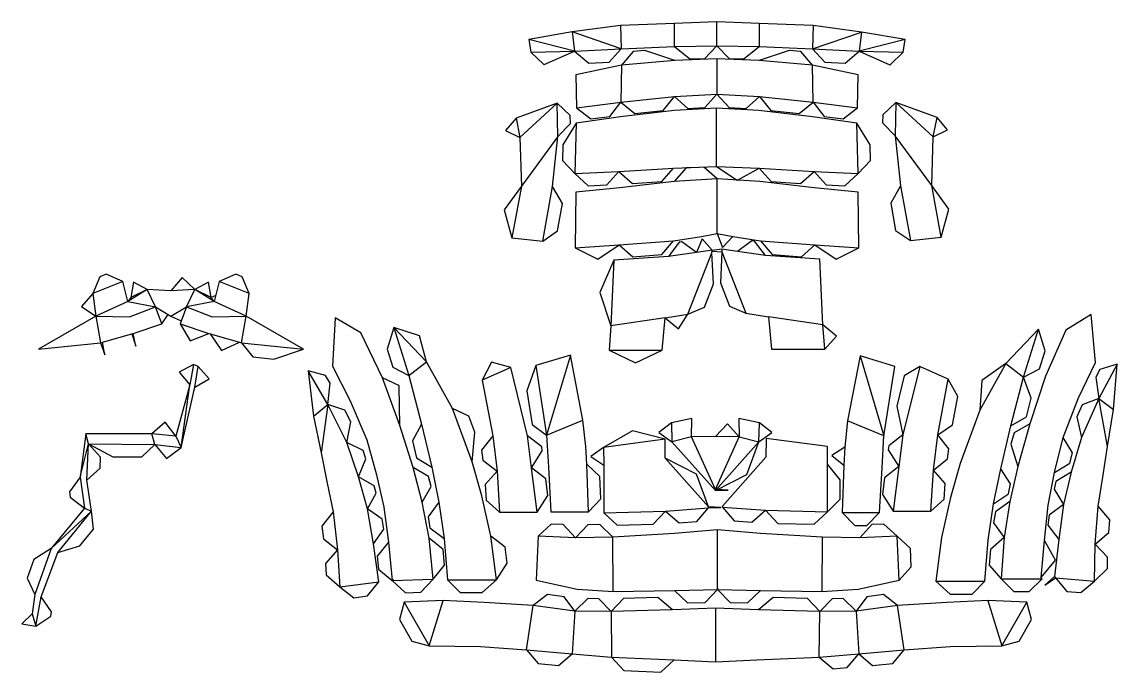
# Model space of a CAD drawing. Extents: x 8 to 1042, y 0 to 740.
# Drawn here: x 474.4 to 904.7, y 484.6 to 740.1 of the extents above; entities that cross this region are included whole.
import ezdxf

# ---------------------------------------------------------------- set-up
doc = ezdxf.new("R2010")
doc.units = 0

msp = doc.modelspace()

# ---------------------------------------------------------------- linework, layer by layer
at = {"layer": 'CutLine', "color": 8, "linetype": 'CONTINUOUS'}
for p, q in [((690.602468, 736.167346), (673.52258, 733.230678)), ((709.623195, 738.679352), (690.602468, 736.167346)), ((730.832616, 739.485644), (709.623195, 738.679352)), ((747.451235, 740.118241), (730.832616, 739.485644)), ((764.069528, 739.479519), (747.451235, 740.118241)), ((785.278651, 738.665408), (764.069528, 739.479519)), ((804.308823, 736.146114), (785.278651, 738.665408)), ((821.387731, 733.204054), (804.308823, 736.146114)), ((673.52258, 733.230678), (674.27757, 728.215812)), ((820.624192, 728.191645), (821.387731, 733.204054)), ((674.27757, 728.215812), (679.387134, 723.327831)), ((679.55665, 723.331588), (691.515531, 728.59787)), ((691.515531, 728.59787), (697.101948, 723.878835)), ((705.106018, 724.29088), (709.842349, 729.541325)), ((709.842349, 729.541325), (730.829939, 730.444494)), ((714.488828, 728.488812), (709.93773, 723.077018)), ((719.080835, 728.885516), (714.488828, 728.488812)), ((730.86679, 724.885082), (719.080835, 728.885516)), ((730.829939, 730.444494), (736.828562, 725.549577)), ((742.540238, 725.650375), (747.451176, 730.73776)), ((747.449506, 730.736029), (752.356898, 725.648565)), ((758.06848, 725.545662), (764.068873, 730.438368)), ((764.068873, 730.438368), (785.056218, 729.52746)), ((775.869711, 728.885626), (764.083791, 724.885082)), ((780.461808, 728.488957), (775.869711, 728.885626)), ((785.012957, 723.077206), (780.461808, 728.488957)), ((785.056218, 729.52746), (789.79068, 724.275329)), ((797.801012, 723.860102), (803.393367, 728.576928)), ((803.393367, 728.576928), (815.353074, 723.308258)), ((815.513669, 723.304667), (820.624192, 728.191645)), ((679.387134, 723.327831), (679.55665, 723.331588)), ((709.93773, 723.077018), (691.965215, 719.368781)), ((697.101948, 723.878835), (705.106018, 724.29088)), ((747.475336, 725.599033), (730.86679, 724.885082)), ((736.828562, 725.549577), (742.540238, 725.650375)), ((764.083791, 724.885082), (747.475336, 725.599033)), ((752.356898, 725.648565), (758.06848, 725.545662)), ((802.996465, 719.369378), (785.012957, 723.077206)), ((789.79068, 724.275329), (797.801012, 723.860102)), ((815.353074, 723.308258), (815.513669, 723.304667)), ((691.965215, 719.368781), (692.261992, 706.297506)), ((802.700147, 706.298094), (802.996465, 719.369378)), ((726.375239, 705.295049), (730.805943, 710.805844)), ((730.805943, 710.805844), (736.059486, 706.07295)), ((742.74281, 706.421389), (747.475336, 711.674524)), ((747.475001, 711.674895), (752.208057, 706.421564)), ((758.90321, 706.072756), (764.156578, 710.805845)), ((764.156578, 710.805845), (768.587003, 705.294825)), ((684.711682, 708.179407), (668.520593, 702.251345)), ((689.823888, 703.294189), (684.711682, 708.179407)), ((692.261992, 706.297506), (697.852269, 701.967516)), ((705.366647, 702.922155), (709.696637, 708.512431)), ((709.696637, 708.512431), (715.207432, 704.081727)), ((747.278462, 706.254941), (730.612417, 705.317305)), ((736.059486, 706.07295), (742.74281, 706.421389)), ((763.956359, 705.317305), (747.278462, 706.254941)), ((752.208057, 706.421564), (758.90321, 706.072756)), ((779.743173, 704.082196), (785.254192, 708.512622)), ((785.254192, 708.512622), (789.584761, 702.922794)), ((797.110319, 701.967526), (802.700147, 706.298094)), ((817.757474, 708.413633), (812.645441, 703.528235)), ((833.941845, 702.487765), (817.757474, 708.413633)), ((668.520593, 702.251345), (664.37293, 697.485999)), ((689.893678, 700.220338), (689.823888, 703.294189)), ((709.530227, 702.786721), (692.135466, 700.277734)), ((697.852269, 701.967516), (705.366647, 702.922155)), ((730.612417, 705.317305), (709.530227, 702.786721)), ((715.207432, 704.081727), (726.375239, 705.295049)), ((785.026809, 702.786621), (763.956359, 705.317305)), ((768.587003, 705.294825), (779.743173, 704.082196)), ((802.432939, 700.278219), (785.026809, 702.786621)), ((789.584761, 702.922794), (797.110319, 701.967526)), ((812.645441, 703.528235), (812.575758, 700.454383)), ((838.094076, 697.726334), (833.941845, 702.487765)), ((664.37293, 697.485999), (670.031926, 694.67755)), ((685.00846, 695.108132), (689.893678, 700.220338)), ((692.135466, 700.277734), (686.900305, 691.78329)), ((807.663146, 691.790922), (802.432939, 700.278219)), ((812.575758, 700.454383), (817.461156, 695.342349)), ((832.437769, 694.912363), (838.094076, 697.726334)), ((670.031926, 694.67755), (670.62599, 675.527143)), ((682.861553, 675.425826), (685.00846, 695.108132)), ((817.461156, 695.342349), (819.598956, 675.659084)), ((831.844471, 675.761933), (832.437769, 694.912363)), ((686.900305, 691.78329), (686.731089, 685.621521)), ((807.829233, 685.61906), (807.663146, 691.790922)), ((686.731089, 685.621521), (691.591945, 680.486146)), ((802.965546, 680.486366), (807.829233, 685.61906)), ((691.591945, 680.486146), (696.81002, 675.714177)), ((704.187281, 676.04361), (708.959249, 681.261686)), ((708.959249, 681.261686), (714.267504, 676.590237)), ((725.782276, 677.324996), (730.453724, 682.633251)), ((730.453724, 682.633251), (747.276575, 683.241646)), ((735.382299, 682.731084), (730.695945, 677.435984)), ((738.621558, 682.928639), (735.382299, 682.731084)), ((747.493824, 678.460448), (742.295115, 683.061493)), ((747.280347, 683.241646), (755.464362, 677.974674)), ((755.567813, 677.968369), (764.115081, 682.633251)), ((764.115081, 682.633251), (768.786577, 677.325038)), ((780.301268, 676.590387), (785.609481, 681.261883)), ((785.609481, 681.261883), (790.381306, 676.043675)), ((797.747338, 675.714541), (802.965546, 680.486366)), ((696.81002, 675.714177), (704.187281, 676.04361)), ((730.695945, 677.435984), (709.302373, 674.944249)), ((714.267504, 676.590237), (725.782276, 677.324996)), ((764.303599, 677.435956), (747.493824, 678.460448)), ((785.697076, 674.944159), (764.303599, 677.435956)), ((768.786577, 677.325038), (780.301268, 676.590387)), ((790.381306, 676.043675), (797.747338, 675.714541)), ((819.598956, 675.659084), (815.728411, 668.919997)), ((838.633202, 666.533174), (831.844471, 675.761933)), ((670.62599, 675.527143), (663.832508, 666.301848)), ((686.733909, 668.682232), (682.861553, 675.425826)), ((692.008641, 673.168986), (691.763037, 651.31356)), ((709.302373, 674.944249), (692.008641, 673.168986)), ((802.979491, 673.168627), (785.697076, 674.944159)), ((803.236254, 651.313261), (802.979491, 673.168627)), ((684.81313, 657.951752), (686.733909, 668.682232)), ((815.728411, 668.919997), (817.654958, 658.184099)), ((663.832508, 666.301848), (666.871831, 655.255582)), ((835.588193, 655.488502), (838.633202, 666.533174)), ((666.871831, 655.255582), (679.010353, 653.910989)), ((679.010353, 653.910989), (684.81313, 657.951752)), ((730.401084, 654.04687), (741.344201, 655.811299)), ((741.669989, 654.876341), (739.374006, 649.443977)), ((741.344201, 655.811299), (747.493821, 656.956131)), ((745.550278, 650.435003), (741.669989, 654.876341)), ((747.493821, 656.956131), (749.661101, 651.467854)), ((749.661101, 651.467854), (753.655193, 655.811299)), ((753.655193, 655.811299), (764.598306, 654.046839)), ((761.176618, 654.100884), (755.522299, 649.854866)), ((762.25026, 653.948161), (761.176618, 654.100884)), ((817.654958, 658.184099), (823.459485, 654.145849)), ((823.459485, 654.145849), (835.588193, 655.488502)), ((691.763037, 651.31356), (700.714772, 646.893751)), ((700.714772, 646.893751), (709.007649, 652.452212)), ((709.007649, 652.452212), (714.365483, 647.837712)), ((725.786583, 648.689036), (730.401084, 654.04687)), ((732.64623, 653.537577), (728.399955, 647.883449)), ((733.719879, 653.690251), (732.64623, 653.537577)), ((739.374006, 649.443977), (733.719879, 653.690251)), ((745.502824, 649.397129), (745.550278, 650.435003)), ((745.531797, 650.0308), (749.381691, 649.807735)), ((749.334281, 650.845612), (745.543, 650.275822)), ((749.381691, 649.807735), (748.804071, 637.561843)), ((755.522299, 649.854866), (749.334281, 650.845612)), ((766.496279, 648.293842), (762.25026, 653.948161)), ((764.598306, 654.046839), (769.212551, 648.688785)), ((780.622238, 647.837765), (785.980292, 652.45201)), ((785.980292, 652.45201), (794.279031, 646.893487)), ((794.279031, 646.893487), (803.236254, 651.313261)), ((706.990786, 646.516164), (701.411084, 633.784598)), ((728.399955, 647.883449), (706.990786, 646.516164)), ((714.365483, 647.837712), (725.786583, 648.689036)), ((746.0816, 637.142355), (745.502824, 649.397129)), ((787.893921, 646.925005), (766.496279, 648.293842)), ((769.212551, 648.688785), (780.622238, 647.837765)), ((789.073775, 621.011437), (787.893921, 646.925005)), ((505.010869, 639.909083), (502.237864, 633.404435)), ((507.5268, 640.921037), (505.010869, 639.909083)), ((514.031447, 638.148032), (507.5268, 640.921037)), ((515.961589, 630.264602), (514.031447, 638.148032)), ((518.182339, 637.848621), (517.117614, 631.782898)), ((523.593575, 634.908356), (518.182339, 637.848621)), ((537.376404, 639.660703), (532.953578, 634.426286)), ((542.31358, 634.908356), (537.376404, 639.660703)), ((547.724785, 637.84868), (542.31358, 634.908356)), ((548.789576, 631.782969), (547.724785, 637.84868)), ((551.872541, 638.149141), (549.944519, 630.265193)), ((558.378993, 640.91791), (551.872541, 638.149141)), ((560.89428, 639.904312), (558.378993, 640.91791)), ((563.663049, 633.39786), (560.89428, 639.904312)), ((742.518316, 628.025124), (746.0816, 637.142355)), ((748.804071, 637.561843), (752.375801, 628.433368)), ((502.237864, 633.404435), (497.847338, 628.294956)), ((532.953578, 634.426286), (523.593575, 634.908356)), ((550.527302, 632.648276), (548.789576, 631.782969)), ((562.526458, 624.440149), (563.663049, 633.39786)), ((701.411084, 633.784598), (705.821212, 620.602161)), ((497.847338, 628.294956), (503.376927, 624.446951)), ((517.117614, 631.782898), (515.962687, 630.26511)), ((752.375801, 628.433368), (758.853936, 625.598978)), ((503.376876, 624.444178), (480.871475, 611.432864)), ((526.83364, 628.065683), (532.953578, 624.511619)), ((529.399333, 621.469905), (531.837555, 625.159732)), ((532.953578, 624.511619), (536.975925, 622.672805)), ((539.073607, 628.065683), (536.507986, 621.469792)), ((585.036313, 611.436574), (562.528094, 624.435471)), ((732.385948, 619.529467), (736.041273, 625.188239)), ((736.041273, 625.188239), (742.518316, 628.025124)), ((758.853936, 625.598978), (767.766836, 624.151844)), ((767.766836, 624.151844), (768.900528, 611.49068)), ((894.487888, 625.162274), (884.54462, 618.94552)), ((896.144111, 606.232472), (894.487888, 625.162274)), ((518.101355, 617.618876), (529.399333, 621.469905)), ((536.507986, 621.469792), (540.543911, 614.811716)), ((597.441259, 623.849087), (596.363465, 604.871753)), ((607.567413, 617.934791), (597.441259, 623.849087)), ((620.520174, 619.956935), (617.937178, 611.490285)), ((630.554254, 616.66572), (620.520174, 619.956935)), ((705.821212, 620.602161), (705.069774, 611.081441)), ((725.982288, 611.081441), (727.128396, 623.741504)), ((727.128396, 623.741504), (732.385948, 619.529467)), ((794.433777, 616.644221), (789.073775, 621.011437)), ((506.017493, 614.190972), (517.557105, 617.46666)), ((517.557105, 617.46666), (519.175953, 612.727549)), ((519.175953, 612.727549), (518.101355, 617.618876)), ((540.543911, 614.811716), (547.806021, 617.61893)), ((547.806021, 617.61893), (548.350273, 617.466722)), ((548.350273, 617.466722), (552.754793, 611.018978)), ((616.049167, 600.164567), (607.567413, 617.934791)), ((633.344179, 606.480869), (630.554254, 616.66572)), ((789.824741, 611.49068), (794.433777, 616.644221)), ((873.835697, 619.322692), (861.01474, 605.843592)), ((876.416782, 610.855487), (873.835697, 619.322692)), ((884.54462, 618.94552), (876.612119, 600.923441)), ((480.871475, 611.432864), (505.276751, 613.982614)), ((505.276751, 613.982614), (507.000991, 609.273578)), ((507.000991, 609.273578), (506.017493, 614.190972)), ((552.754793, 611.018978), (559.889932, 614.1912)), ((559.889932, 614.1912), (560.630673, 613.982838)), ((560.630673, 613.982838), (565.084842, 608.490992)), ((573.384354, 607.625096), (585.036313, 611.436574)), ((617.937178, 611.490285), (620.149137, 604.443166)), ((705.069774, 611.081441), (715.526031, 606.081441)), ((715.526031, 606.081441), (725.982288, 611.081441)), ((768.900528, 611.49068), (789.824741, 611.49068)), ((565.084842, 608.490992), (573.384354, 607.625096)), ((689.969497, 609.166983), (676.252585, 605.020564)), ((694.825773, 583.605505), (689.969497, 609.166983)), ((803.679991, 608.889857), (798.822204, 583.328667)), ((817.396588, 604.742685), (803.679991, 608.889857)), ((874.203225, 603.808867), (876.416782, 610.855487)), ((541.834114, 605.461988), (536.173643, 602.391557)), ((543.579202, 604.692442), (541.834114, 605.461988)), ((547.913449, 599.88585), (543.579202, 604.692442)), ((593.686892, 601.168176), (586.850474, 602.974662)), ((586.850474, 602.974662), (588.969911, 585.20439)), ((596.363465, 604.871753), (603.398505, 591.241759)), ((620.149137, 604.443166), (626.417034, 601.170023)), ((643.543251, 588.157044), (633.344179, 606.480869)), ((658.82585, 606.3677), (655.224917, 599.320919)), ((666.453857, 604.261193), (658.82585, 606.3677)), ((673.04091, 577.392545), (666.453857, 604.261193)), ((676.252585, 605.020564), (672.740473, 595.170513)), ((813.096453, 577.414634), (817.396588, 604.742685)), ((827.132626, 604.670269), (821.085692, 601.004946)), ((838.361335, 599.729469), (827.132626, 604.670269)), ((861.01474, 605.843592), (851.546162, 599.113665)), ((867.934586, 600.537145), (874.203225, 603.808867)), ((889.530648, 592.392981), (896.144111, 606.232472)), ((897.931462, 603.540228), (896.297064, 600.444077)), ((904.687348, 605.627814), (897.931462, 603.540228)), ((903.304359, 587.785115), (904.687348, 605.627814)), ((536.173643, 602.391557), (540.342948, 597.483872)), ((542.358584, 596.56433), (547.913449, 599.88585)), ((595.447905, 598.142236), (593.686892, 601.168176)), ((594.565617, 589.717773), (595.447905, 598.142236)), ((622.465869, 597.193719), (616.049167, 600.164567)), ((626.417034, 601.170023), (631.410346, 581.963626)), ((655.224917, 599.320919), (659.368196, 577.420989)), ((821.085692, 601.004946), (818.17357, 589.12925)), ((842.151014, 592.879531), (838.361335, 599.729469)), ((851.546162, 599.113665), (850.815131, 587.520069)), ((870.935839, 592.198806), (867.934586, 600.537145)), ((876.612119, 600.923441), (870.35377, 582.088482)), ((896.297064, 600.444077), (897.52688, 592.063262)), ((540.342948, 597.483872), (534.890205, 577.294746)), ((536.939678, 572.814391), (542.358584, 596.56433)), ((622.600951, 596.825713), (622.465869, 597.193719)), ((622.887419, 581.535096), (622.600951, 596.825713)), ((672.740473, 595.170513), (674.834999, 581.85462)), ((601.274689, 587.484314), (594.565617, 589.717773)), ((603.398505, 591.241759), (609.888057, 575.831263)), ((840.051491, 581.812506), (842.151014, 592.879531)), ((869.04374, 584.909683), (870.935839, 592.198806)), ((883.516989, 576.790648), (889.530648, 592.392981)), ((890.916091, 589.553787), (888.82573, 584.905364)), ((897.52688, 592.063262), (890.916091, 589.553787)), ((603.555818, 582.926487), (601.274689, 587.484314)), ((649.96499, 585.197099), (643.543251, 588.157044)), ((818.17357, 589.12925), (820.544068, 577.80199)), ((850.815131, 587.520069), (843.090901, 566.613366)), ((900.935126, 573.206594), (903.304359, 587.785115)), ((530.652227, 582.757504), (525.390096, 578.272846)), ((534.890205, 577.294746), (530.652227, 582.757504)), ((588.969911, 585.20439), (591.944675, 570.741064)), ((602.049367, 574.764808), (603.555818, 582.926487)), ((628.041364, 564.976932), (622.887419, 581.535096)), ((631.410346, 581.963626), (627.801208, 575.502904)), ((652.321247, 578.811489), (649.96499, 585.197099)), ((674.834999, 581.85462), (680.551193, 577.692273)), ((695.918216, 573.190788), (694.825773, 583.605505)), ((729.56205, 582.558863), (724.671036, 578.695085)), ((737.600468, 584.273497), (729.56205, 582.558863)), ((737.492079, 577.083587), (737.600468, 584.273497)), ((751.585225, 582.116151), (746.86426, 577.148958)), ((756.23644, 577.083587), (751.585225, 582.116151)), ((756.12748, 584.273488), (756.23644, 577.083587)), ((764.177644, 582.559029), (756.12748, 584.273488)), ((769.0689, 578.695557), (764.177644, 582.559029)), ((798.822204, 583.328667), (797.729002, 572.914029)), ((834.20718, 577.83205), (840.051491, 581.812506)), ((858.945861, 564.454501), (862.947873, 581.326333)), ((862.947873, 581.326333), (869.04374, 584.909683)), ((870.35377, 582.088482), (864.196431, 578.61182)), ((888.82573, 584.905364), (890.66901, 576.813129)), ((499.449713, 578.272846), (497.252106, 561.130976)), ((525.390096, 578.272846), (499.449713, 578.272846)), ((651.259041, 567.246753), (652.321247, 578.811489)), ((659.368196, 577.420989), (655.009781, 571.852846)), ((678.641358, 573.07572), (673.04091, 577.392545)), ((680.551193, 577.692273), (681.290831, 565.121651)), ((714.344327, 579.446187), (702.927629, 572.887601)), ((727.076298, 576.091647), (714.344327, 579.446187)), ((724.671036, 578.695085), (729.775894, 575.118603)), ((746.86426, 577.148958), (737.492079, 577.083587)), ((763.964266, 575.118756), (769.0689, 578.695557)), ((812.345448, 564.844885), (813.096453, 577.414634)), ((820.544068, 577.80199), (814.940185, 573.489626)), ((838.569429, 572.26691), (834.20718, 577.83205)), ((864.196431, 578.61182), (862.971328, 574.208962)), ((887.150963, 570.710376), (883.516989, 576.790648)), ((890.66901, 576.813129), (886.636685, 563.181818)), ((505.296551, 569.040798), (500.5261, 574.260262)), ((500.5261, 574.260262), (510.129892, 569.192275)), ((521.508942, 569.111869), (526.544147, 574.076415)), ((526.544147, 574.076415), (531.139334, 568.481846)), ((531.139334, 568.481846), (536.939678, 572.814391)), ((608.397647, 571.650432), (602.049367, 574.764808)), ((609.888057, 575.831263), (613.762881, 562.156709)), ((627.801208, 575.502904), (629.386984, 568.802146)), ((678.839591, 571.544164), (678.641358, 573.07572)), ((696.283327, 566.229075), (695.918216, 573.190788)), ((702.927629, 572.887601), (697.954459, 569.363787)), ((727.164955, 568.648844), (727.076298, 576.091647)), ((729.775894, 575.118603), (746.852346, 556.002802)), ((759.147941, 562.2285), (763.964266, 575.118756)), ((766.777347, 576.439074), (766.68869, 568.99627)), ((790.925926, 573.235027), (766.777347, 576.439074)), ((790.872559, 566.263952), (790.925926, 573.235027)), ((797.729002, 572.914029), (792.553184, 569.695241)), ((814.940185, 573.489626), (814.73997, 571.952384)), ((862.971328, 574.208962), (865.705481, 565.383148)), ((899.097083, 561.239308), (900.935126, 573.206594)), ((505.102133, 564.71525), (505.296551, 569.040798)), ((510.129892, 569.192275), (521.508942, 569.111869)), ((591.944675, 570.741064), (594.276169, 558.860051)), ((606.645696, 561.315591), (609.519198, 568.368687)), ((609.519198, 568.368687), (608.397647, 571.650432)), ((629.386984, 568.802146), (635.404063, 565.088017)), ((655.009781, 571.852846), (655.490262, 567.910202)), ((674.657293, 564.904354), (678.839591, 571.544164)), ((697.954459, 569.363787), (702.980996, 565.916525)), ((739.406306, 562.371575), (727.164955, 568.648844)), ((766.68869, 568.99627), (749.679083, 549.810441)), ((792.553184, 569.695241), (797.363622, 565.952331)), ((814.73997, 571.952384), (818.917766, 565.315287)), ((832.526456, 563.961129), (838.091596, 568.323378)), ((838.091596, 568.323378), (838.569429, 572.26691)), ((886.132999, 566.63798), (887.150963, 570.710376)), ((499.88267, 559.944799), (505.102133, 564.71525)), ((634.139593, 561.397603), (628.041364, 564.976932)), ((635.404063, 565.088017), (638.178621, 551.312832)), ((655.11957, 553.818875), (651.259041, 567.246753)), ((655.490262, 567.910202), (661.058404, 563.551786)), ((680.233994, 560.556894), (674.657293, 564.904354)), ((681.290831, 565.121651), (682.260933, 547.522327)), ((701.463809, 561.41632), (696.283327, 566.229075)), ((702.980996, 565.916525), (702.980996, 547.197116)), ((795.872559, 560.076562), (790.872559, 566.263952)), ((797.363622, 565.952331), (796.67474, 547.245601)), ((811.374614, 547.245601), (812.345448, 564.844885)), ((818.917766, 565.315287), (813.341066, 560.967827)), ((837.193838, 558.649299), (832.526456, 563.961129)), ((843.090901, 566.613366), (839.238833, 553.182474)), ((862.860118, 558.565648), (858.945861, 564.454501)), ((865.705481, 565.383148), (862.585672, 551.682028)), ((880.069721, 562.999758), (886.132999, 566.63798)), ((497.252106, 561.130976), (493.035695, 555.454544)), ((501.729222, 547.816911), (499.88267, 559.944799)), ((612.803267, 557.839341), (606.645696, 561.315591)), ((613.762881, 562.156709), (616.621352, 549.431329)), ((635.160208, 557.476421), (634.139593, 561.397603)), ((661.058404, 563.551786), (656.387777, 558.242809)), ((681.053819, 553.93811), (680.233994, 560.556894)), ((701.784445, 552.702808), (701.463809, 561.41632)), ((744.162644, 549.462973), (739.406306, 562.371575)), ((746.876169, 556.002802), (759.147941, 562.2285)), ((795.872559, 552.544542), (795.872559, 560.076562)), ((813.341066, 560.967827), (812.521759, 554.353225)), ((877.597977, 550.195951), (880.069721, 562.999758)), ((880.626437, 559.456644), (879.931727, 556.496875)), ((886.636685, 563.181818), (880.626437, 559.456644)), ((897.233337, 549.834733), (899.097083, 561.239308)), ((493.035695, 555.454544), (493.358763, 553.26549)), ((594.276169, 558.860051), (596.609434, 547.542221)), ((613.619052, 554.908275), (612.803267, 557.839341)), ((631.580879, 551.378192), (635.160208, 557.476421)), ((656.387777, 558.242809), (656.781816, 552.082616)), ((746.852346, 556.002802), (746.876165, 556.002945)), ((746.86426, 556.379228), (746.876169, 556.002802)), ((746.876455, 556.002947), (751.8558, 556.032842)), ((751.8558, 556.032842), (747.527444, 556.333206)), ((836.796097, 552.490304), (837.193838, 558.649299)), ((862.060046, 554.593596), (862.860118, 558.565648)), ((879.931727, 556.496875), (883.656901, 550.486627)), ((493.358763, 553.26549), (499.035194, 549.049078)), ((610.142802, 548.750704), (613.619052, 554.908275)), ((634.336524, 537.208579), (631.580879, 551.378192)), ((638.178621, 551.312832), (633.980789, 545.622647)), ((658.664077, 538.039288), (655.11957, 553.818875)), ((656.781816, 552.082616), (662.090793, 547.411988)), ((676.823957, 547.411988), (681.053819, 553.93811)), ((696.97169, 547.522327), (701.784445, 552.702808)), ((790.872559, 547.544542), (795.872559, 552.544542)), ((812.521759, 554.353225), (816.751103, 547.822921)), ((831.484267, 547.822921), (836.796097, 552.490304)), ((839.238833, 553.182474), (835.685891, 537.405767)), ((856.171192, 550.679339), (862.060046, 554.593596)), ((862.585672, 551.682028), (856.847351, 547.550239)), ((499.035194, 549.049078), (485.935087, 533.129999)), ((502.453817, 540.783067), (501.729222, 547.816911)), ((596.609434, 547.542221), (592.237031, 541.985056)), ((615.93218, 544.690765), (610.142802, 548.750704)), ((616.621352, 549.431329), (618.440452, 535.580424)), ((662.090793, 547.411988), (676.823957, 547.411988)), ((682.260933, 547.522327), (696.97169, 547.522327)), ((702.980996, 547.197116), (708.242072, 542.327532)), ((722.401272, 542.682757), (727.274299, 547.806584)), ((727.274299, 547.806584), (732.634483, 543.194812)), ((739.553901, 543.714126), (744.165673, 549.074309)), ((749.164006, 549.307608), (744.162644, 549.462973)), ((744.165673, 549.074309), (749.164006, 549.307608)), ((749.679083, 549.810441), (749.676055, 549.421777)), ((749.676055, 549.421777), (754.288096, 544.061825)), ((761.219394, 543.54197), (766.579346, 548.15401)), ((766.579346, 548.15401), (771.452372, 543.030182)), ((785.60903, 542.675021), (790.872559, 547.544542)), ((796.67474, 547.245601), (801.67474, 542.245601)), ((806.374614, 542.245601), (811.374614, 547.245601)), ((816.751103, 547.822921), (831.484267, 547.822921)), ((854.017057, 536.405894), (856.171192, 550.679339)), ((856.847351, 547.550239), (856.134841, 543.172768)), ((876.211903, 536.292796), (877.597977, 550.195951)), ((883.656901, 550.486627), (878.041254, 546.189591)), ((901.829393, 544.461069), (897.233337, 549.834733)), ((616.618742, 540.780734), (615.93218, 544.690765)), ((633.980789, 545.622647), (634.64266, 541.237233)), ((682.361375, 542.743404), (677.159632, 537.953637)), ((687.09052, 542.548409), (682.361375, 542.743404)), ((691.880287, 537.346666), (687.09052, 542.548409)), ((696.792241, 542.433189), (691.880287, 537.346666)), ((701.502279, 542.515424), (696.792241, 542.433189)), ((706.588802, 537.60347), (701.502279, 542.515424)), ((708.242072, 542.327532), (722.401272, 542.682757)), ((732.634483, 543.194812), (739.553901, 543.714126)), ((754.288096, 544.061825), (761.219394, 543.54197)), ((771.452372, 543.030182), (785.60903, 542.675021)), ((801.67474, 542.245601), (806.374614, 542.245601)), ((808.350136, 542.548126), (803.560261, 537.346482)), ((813.079285, 542.743024), (808.350136, 542.548126)), ((818.28093, 537.95315), (813.079285, 542.743024)), ((856.134841, 543.172768), (860.26663, 537.434447)), ((878.041254, 546.189591), (877.517492, 542.252198)), ((877.517492, 542.252198), (881.814527, 536.636551)), ((901.435074, 539.405493), (901.829393, 544.461069)), ((497.123537, 534.22846), (502.453817, 540.783067)), ((592.237031, 541.985056), (592.838058, 536.947801)), ((612.558803, 534.991356), (616.618742, 540.780734)), ((634.64266, 541.237233), (640.332846, 537.039401)), ((664.271037, 533.730925), (658.664077, 538.039288)), ((677.159632, 537.953637), (676.373139, 520.661438)), ((730.848441, 539.019786), (706.588802, 537.60347)), ((747.7198, 540.530698), (730.848441, 539.019786)), ((764.603093, 539.019786), (747.7198, 540.530698)), ((788.862631, 537.603269), (764.603093, 539.019786)), ((823.502845, 533.185383), (818.28093, 537.95315)), ((896.06141, 534.809436), (901.435074, 539.405493)), ((488.498084, 531.546674), (497.123537, 534.22846)), ((592.838058, 536.947801), (598.395223, 532.575397)), ((614.555141, 520.065982), (612.558803, 534.991356)), ((618.440452, 535.580424), (613.949874, 530.118308)), ((639.829327, 532.755589), (634.336524, 537.208579)), ((640.332846, 537.039401), (641.604448, 520.875788)), ((665.103995, 527.370953), (664.271037, 533.730925)), ((803.560261, 537.346482), (788.862631, 537.603269)), ((835.685891, 537.405767), (833.43801, 520.242266)), ((852.74552, 520.242266), (854.017057, 536.405894)), ((860.26663, 537.434447), (854.912998, 532.815072)), ((880.488202, 528.539674), (876.211903, 536.292796)), ((881.814527, 536.636551), (880.04762, 522.129018)), ((900.967407, 529.717168), (896.06141, 534.809436)), ((485.935087, 533.129999), (479.071218, 528.814374)), ((482.006987, 514.113226), (488.498084, 531.546674)), ((598.395223, 532.575397), (593.703594, 527.28497)), ((613.949874, 530.118308), (614.441519, 525.081761)), ((640.475421, 526.575716), (639.829327, 532.755589)), ((823.834832, 525.88285), (823.502845, 533.185383)), ((854.912998, 532.815072), (854.456763, 526.618279)), ((900.884366, 525.259918), (900.967407, 529.717168)), ((479.071218, 528.814374), (476.441177, 521.495547)), ((593.703594, 527.28497), (593.970539, 522.834963)), ((614.441519, 525.081761), (619.903634, 520.591182)), ((636.022432, 521.082913), (640.475421, 526.575716)), ((660.911959, 520.875788), (665.103995, 527.370953)), ((819.067065, 520.660934), (823.834832, 525.88285)), ((854.456763, 526.618279), (859.076138, 521.264647)), ((874.810576, 521.745398), (880.488202, 528.539674)), ((895.792097, 520.353922), (900.884366, 525.259918)), ((476.441177, 521.495547), (479.455683, 515.099239)), ((593.970539, 522.834963), (599.260966, 518.143334)), ((631.177219, 515.932776), (636.022432, 521.082913)), ((641.604448, 520.875788), (646.604448, 515.875788)), ((655.228856, 515.875788), (660.911959, 520.875788)), ((859.076138, 521.264647), (864.076138, 516.264647)), ((870.199987, 516.264647), (875.199987, 521.264647)), ((875.199987, 521.264647), (874.810576, 521.745398)), ((880.04762, 522.129018), (876.319295, 518.783083)), ((876.319295, 518.783083), (880.43162, 521.643934)), ((880.43162, 521.643934), (884.995641, 516.243034)), ((599.260966, 518.143334), (604.845567, 513.806027)), ((610.217835, 514.481381), (614.555141, 520.065982)), ((619.903634, 520.591182), (625.053772, 515.74597)), ((676.373139, 520.661438), (692.501706, 517.172215)), ((692.501706, 517.172215), (706.733687, 516.267788)), ((706.733687, 516.267788), (730.829388, 516.618313)), ((730.829388, 516.618313), (735.938195, 511.729541)), ((742.821596, 511.881036), (747.710368, 516.989843)), ((747.710368, 516.989843), (747.729222, 516.990286)), ((747.714336, 517.33866), (747.7198, 517.741099)), ((747.725266, 517.338154), (747.714336, 517.33866)), ((747.71434, 517.338951), (747.72526, 517.33866)), ((747.72526, 517.33866), (747.729227, 516.989843)), ((747.729227, 516.989843), (752.617985, 511.881023)), ((759.501296, 511.729511), (764.610116, 516.61827)), ((764.610116, 516.61827), (788.717677, 516.267587)), ((788.717677, 516.267587), (802.938426, 517.172044)), ((802.938426, 517.172044), (819.067065, 520.660934)), ((833.43801, 520.242266), (839.123017, 515.242266)), ((847.74552, 515.242266), (852.74552, 520.242266)), ((890.391197, 515.789902), (895.792097, 520.353922)), ((479.455683, 515.099239), (478.449806, 507.441909)), ((486.021966, 508.292578), (482.006987, 514.113226)), ((604.845567, 513.806027), (610.217835, 514.481381)), ((639.930841, 512.680614), (624.530531, 512.018184)), ((625.053772, 515.74597), (631.177219, 515.932776)), ((656.03503, 511.884634), (639.930841, 512.680614)), ((646.604448, 515.875788), (655.228856, 515.875788)), ((680.927999, 515.051714), (675.309654, 510.758207)), ((687.372365, 514.190348), (680.927999, 515.051714)), ((691.665872, 508.572003), (687.372365, 514.190348)), ((696.747919, 513.488587), (691.665872, 508.572003)), ((701.008025, 513.418089), (696.747919, 513.488587)), ((705.924609, 508.336042), (701.008025, 513.418089)), ((710.771281, 513.484806), (705.924609, 508.336042)), ((724.254708, 513.892315), (710.771281, 513.484806)), ((730.011861, 509.06403), (724.254708, 513.892315)), ((769.517106, 513.892312), (763.757224, 509.06403)), ((783.009597, 513.48472), (769.517106, 513.892312)), ((787.856342, 508.336025), (783.009597, 513.48472)), ((792.772876, 513.41812), (787.856342, 508.336025)), ((797.021777, 513.488475), (792.772876, 513.41812)), ((802.103872, 508.571941), (797.021777, 513.488475)), ((806.397371, 514.190291), (802.103872, 508.571941)), ((812.841736, 515.051666), (806.397371, 514.190291)), ((818.460087, 510.758167), (812.841736, 515.051666)), ((853.838646, 512.685326), (837.734593, 511.886608)), ((839.123017, 515.242266), (847.74552, 515.242266)), ((869.239094, 512.026079), (853.838646, 512.685326)), ((864.076138, 516.264647), (870.199987, 516.264647)), ((884.995641, 516.243034), (890.391197, 515.789902)), ((485.710163, 506.59416), (486.021966, 508.292578)), ((624.530531, 512.018184), (622.688725, 505.191198)), ((675.309654, 510.758207), (656.03503, 511.884634)), ((746.884588, 509.709494), (730.011861, 509.06403)), ((735.938195, 511.729541), (742.821596, 511.881036)), ((763.757224, 509.06403), (746.884588, 509.709494)), ((752.617985, 511.881023), (759.501296, 511.729511)), ((837.734593, 511.886608), (818.460087, 510.758167)), ((871.082311, 505.199473), (869.239094, 512.026079)), ((478.449806, 507.441909), (474.375375, 503.591099)), ((474.375375, 503.591099), (479.889515, 502.57918)), ((479.889515, 502.57918), (485.710163, 506.59416)), ((622.688725, 505.191198), (627.553548, 496.731695)), ((866.219236, 496.738966), (871.082311, 505.199473)), ((627.553548, 496.731695), (634.380535, 494.889889)), ((634.380535, 494.889889), (654.612219, 494.589495)), ((839.16776, 494.590481), (859.39263, 494.895748)), ((859.39263, 494.895748), (866.219236, 496.738966)), ((654.612219, 494.589495), (672.694186, 493.293263)), ((672.694186, 493.293263), (677.245664, 487.881789)), ((685.159499, 487.198673), (690.614647, 491.746381)), ((690.614647, 491.746381), (706.096699, 490.408426)), ((798.604413, 486.334116), (803.155029, 491.746314)), ((803.155029, 491.746314), (808.609992, 487.198299)), ((816.53409, 487.881842), (821.08588, 493.293053)), ((821.08588, 493.293053), (839.16776, 494.590481)), ((677.245664, 487.881789), (685.159499, 487.198673)), ((706.096699, 490.408426), (710.87542, 485.196533)), ((725.435532, 484.565238), (730.647425, 489.343959)), ((730.647425, 489.343959), (746.884588, 488.636139)), ((746.884588, 488.636139), (763.12166, 489.343959)), ((763.12166, 489.343959), (787.684313, 490.408409)), ((787.684313, 490.408409), (793.096512, 485.857793)), ((793.096512, 485.857793), (798.604413, 486.334116)), ((808.609992, 487.198299), (816.53409, 487.881842)), ((710.87542, 485.196533), (725.435532, 484.565238))]:
    msp.add_line(p, q, dxfattribs=at)
at = {"layer": 'MountainLine', "color": 5, "linetype": 'CONTINUOUS'}
for p, q in [((690.602468, 736.167346), (691.515531, 728.59787)), ((709.623195, 738.679352), (709.842349, 729.541325)), ((730.829939, 730.444494), (730.832616, 739.485644)), ((747.449576, 731.11975), (747.451235, 740.118241)), ((764.069528, 739.479519), (764.068873, 730.438368)), ((785.278651, 738.665408), (785.056218, 729.52746)), ((804.308823, 736.146114), (803.393367, 728.576928)), ((674.27757, 728.215812), (691.515531, 728.59787)), ((691.515531, 728.59787), (709.842349, 729.541325)), ((730.829939, 730.444494), (747.451235, 730.73782)), ((747.447777, 730.737821), (764.068873, 730.438368)), ((747.449506, 730.737821), (747.449576, 731.11975)), ((785.056218, 729.52746), (803.393367, 728.576928)), ((803.393367, 728.576928), (820.624192, 728.191645)), ((709.93773, 723.077018), (709.696637, 708.512431)), ((730.86679, 724.885082), (709.93773, 723.077018)), ((747.475336, 725.599033), (747.475336, 712.018764)), ((785.012957, 723.077206), (764.083791, 724.885082)), ((785.254192, 708.512622), (785.012957, 723.077206)), ((709.696637, 708.512431), (730.805943, 710.805844)), ((730.805943, 710.805844), (747.475704, 711.674932)), ((747.474968, 711.674932), (764.156578, 710.805845)), ((747.475336, 712.018764), (747.475336, 711.674932)), ((764.156578, 710.805845), (785.254192, 708.512622)), ((670.031926, 694.67755), (684.711682, 708.179407)), ((685.00846, 695.108132), (684.711682, 708.179407)), ((692.261992, 706.297506), (709.696637, 708.512431)), ((747.278462, 683.741197), (747.278462, 706.254941)), ((785.254192, 708.512622), (802.700147, 706.298094)), ((817.757474, 708.413633), (817.461156, 695.342349)), ((817.757474, 708.413633), (832.437769, 694.912363)), ((668.520593, 702.251345), (670.031926, 694.67755)), ((832.437769, 694.912363), (833.941845, 702.487765)), ((692.135466, 700.277734), (691.591945, 680.486146)), ((802.965546, 680.486366), (802.432939, 700.278219)), ((685.00846, 695.108132), (670.62599, 675.527143)), ((831.844471, 675.761933), (817.461156, 695.342349)), ((691.591945, 680.486146), (708.959249, 681.261686)), ((708.959249, 681.261686), (730.453724, 682.633251)), ((747.278461, 683.241646), (747.278462, 683.741197)), ((747.280347, 683.241646), (764.115081, 682.633251)), ((764.115081, 682.633251), (785.609481, 681.261883)), ((785.609481, 681.261883), (802.965546, 680.486366)), ((747.493824, 678.460448), (730.695945, 677.435984)), ((747.493821, 677.10408), (747.493824, 678.460448)), ((747.493821, 656.956131), (747.493821, 677.10408)), ((819.598956, 675.659084), (823.459485, 654.145849)), ((835.588193, 655.488502), (831.844471, 675.761933)), ((670.62599, 675.527143), (666.871831, 655.255582)), ((679.010353, 653.910989), (682.861553, 675.425826)), ((747.493821, 656.956131), (753.655193, 655.811299)), ((691.763037, 651.31356), (709.007649, 652.452212)), ((709.007649, 652.452212), (730.401084, 654.04687)), ((745.550278, 650.435003), (739.374006, 649.443977)), ((749.334281, 650.845612), (749.381691, 649.807735)), ((766.496279, 648.293842), (755.522299, 649.854866)), ((764.598306, 654.046839), (785.980292, 652.45201)), ((785.980292, 652.45201), (803.236254, 651.313261)), ((706.990786, 646.516164), (705.821212, 620.602161)), ((739.374006, 649.443977), (728.399955, 647.883449)), ((502.237864, 633.404435), (503.376927, 624.446951)), ((523.593575, 634.908356), (515.962687, 630.26511)), ((526.83364, 628.065683), (523.593575, 634.908356)), ((539.073607, 628.065683), (542.31358, 634.908356)), ((549.944519, 630.265193), (542.31358, 634.908356)), ((515.962687, 630.26511), (526.83364, 628.065683)), ((549.944519, 630.265193), (539.073607, 628.065683)), ((503.376876, 624.444178), (505.276751, 613.982614)), ((503.376927, 624.446951), (516.714446, 624.201072)), ((516.714446, 624.201072), (526.83364, 628.065683)), ((529.399333, 621.469905), (526.83364, 628.065683)), ((532.953578, 624.511619), (539.073607, 628.065683)), ((539.073607, 628.065683), (549.192836, 624.201146)), ((549.192836, 624.201146), (562.528023, 624.439424)), ((560.630673, 613.982838), (562.528094, 624.435471)), ((727.128396, 623.741504), (736.041273, 625.188239)), ((789.073775, 621.011437), (767.766836, 624.151844)), ((536.507986, 621.469792), (547.806021, 617.61893)), ((620.520174, 619.956935), (626.417034, 601.170023)), ((727.128396, 623.741504), (705.821212, 620.602161)), ((789.824741, 611.49068), (789.073775, 621.011437)), ((517.557105, 617.46666), (518.101355, 617.618876)), ((548.350273, 617.466722), (559.889932, 614.1912)), ((867.934586, 600.537145), (873.835697, 619.322692)), ((505.276751, 613.982614), (506.017493, 614.190972)), ((560.630673, 613.982838), (585.036313, 611.436574)), ((705.069774, 611.081441), (725.982288, 611.081441)), ((541.834114, 605.461988), (540.342948, 597.483872)), ((626.417034, 601.170023), (633.344179, 606.480869)), ((676.252585, 605.020564), (680.551193, 577.692273)), ((827.132626, 604.670269), (820.544068, 577.80199)), ((861.01474, 605.843592), (867.934586, 600.537145)), ((622.887419, 581.535096), (616.049167, 600.164567)), ((834.20718, 577.83205), (838.361335, 599.729469)), ((862.947873, 581.326333), (867.934586, 600.537145)), ((588.969911, 585.20439), (594.565617, 589.717773)), ((602.049367, 574.764808), (594.565617, 589.717773)), ((897.52688, 592.063262), (890.66901, 576.813129)), ((897.52688, 592.063262), (903.304359, 587.785115)), ((651.259041, 567.246753), (643.543251, 588.157044)), ((631.410346, 581.963626), (635.404063, 565.088017)), ((680.551193, 577.692273), (694.825773, 583.605505)), ((813.096453, 577.414634), (798.822204, 583.328667)), ((870.35377, 582.088482), (865.705481, 565.383148)), ((526.544147, 574.076415), (525.390096, 578.272846)), ((534.890205, 577.294746), (525.390096, 578.272846)), ((534.890205, 577.294746), (536.939678, 572.814391)), ((659.368196, 577.420989), (661.058404, 563.551786)), ((674.657293, 564.904354), (673.04091, 577.392545)), ((737.492079, 577.083587), (729.775894, 575.118603)), ((746.86426, 556.379228), (737.492079, 577.083587)), ((746.86426, 556.379228), (756.23644, 577.083587)), ((756.23644, 577.083587), (763.964266, 575.118756)), ((820.544068, 577.80199), (818.917766, 565.315287)), ((832.526456, 563.961129), (834.20718, 577.83205)), ((880.069721, 562.999758), (883.516989, 576.790648)), ((497.252106, 561.130976), (500.5261, 574.260262)), ((606.645696, 561.315591), (602.049367, 574.764808)), ((702.927629, 572.887601), (702.980996, 565.916525)), ((797.729002, 572.914029), (797.363622, 565.952331)), ((631.580879, 551.378192), (628.041364, 564.976932)), ((676.823957, 547.411988), (674.657293, 564.904354)), ((696.97169, 547.522327), (696.283327, 566.229075)), ((790.872559, 547.544542), (790.872559, 566.263952)), ((818.917766, 565.315287), (816.751103, 547.822921)), ((831.484267, 547.822921), (832.526456, 563.961129)), ((856.171192, 550.679339), (858.945861, 564.454501)), ((497.252106, 561.130976), (499.035194, 549.049078)), ((610.142802, 548.750704), (606.645696, 561.315591)), ((661.058404, 563.551786), (662.090793, 547.411988)), ((886.636685, 563.181818), (883.656901, 550.486627)), ((746.852346, 556.002802), (746.86426, 556.379228)), ((638.178621, 551.312832), (640.332846, 537.039401)), ((862.585672, 551.682028), (860.26663, 537.434447)), ((501.729222, 547.816911), (485.935087, 533.129999)), ((499.035194, 549.049078), (501.729222, 547.816911)), ((596.609434, 547.542221), (598.395223, 532.575397)), ((612.558803, 534.991356), (610.142802, 548.750704)), ((702.980996, 547.197116), (727.274299, 547.806584)), ((727.274299, 547.806584), (744.165673, 549.074309)), ((744.165673, 549.074309), (744.162644, 549.462973)), ((749.676055, 549.421777), (766.579346, 548.15401)), ((766.579346, 548.15401), (790.872559, 547.544542)), ((796.67474, 547.245601), (811.374614, 547.245601)), ((883.656901, 550.486627), (881.814527, 536.636551)), ((896.06141, 534.809436), (897.233337, 549.834733)), ((660.911959, 520.875788), (658.664077, 538.039288)), ((691.880287, 537.346666), (677.159632, 537.953637)), ((747.7198, 517.741099), (747.7198, 540.530698)), ((818.28093, 537.95315), (803.560261, 537.346482)), ((819.067065, 520.660934), (818.28093, 537.95315)), ((618.440452, 535.580424), (619.903634, 520.591182)), ((636.022432, 521.082913), (634.336524, 537.208579)), ((706.588802, 537.60347), (691.880287, 537.346666)), ((706.733687, 516.267788), (706.588802, 537.60347)), ((788.862631, 537.603269), (788.717677, 516.267587)), ((860.26663, 537.434447), (859.076138, 521.264647)), ((874.810576, 521.745398), (876.211903, 536.292796)), ((895.792097, 520.353922), (896.06141, 534.809436)), ((485.935087, 533.129999), (479.455683, 515.099239)), ((598.395223, 532.575397), (599.260966, 518.143334)), ((620.287907, 521.082913), (619.903634, 520.591182)), ((641.604448, 520.875788), (660.911959, 520.875788)), ((880.04762, 522.129018), (880.43162, 521.643934)), ((880.43162, 521.643934), (895.792097, 520.353922)), ((599.260966, 518.143334), (614.555141, 520.065982)), ((730.829388, 516.618313), (747.710368, 516.989843)), ((747.710368, 516.989843), (747.714336, 517.33866)), ((747.7198, 517.741099), (747.72526, 517.33866)), ((747.729227, 516.989843), (764.610116, 516.61827)), ((833.43801, 520.242266), (852.74552, 520.242266)), ((634.380535, 494.889889), (639.930841, 512.680614)), ((853.838646, 512.685326), (859.39263, 494.895748)), ((624.530531, 512.018184), (634.380535, 494.889889)), ((672.694186, 493.293263), (675.309654, 510.758207)), ((691.665872, 508.572003), (675.309654, 510.758207)), ((691.665872, 508.572003), (690.614647, 491.746381)), ((705.924609, 508.336042), (691.665872, 508.572003)), ((730.011861, 509.06403), (705.924609, 508.336042)), ((705.924609, 508.336042), (706.096699, 490.408426)), ((746.884588, 509.709494), (746.884588, 488.636139)), ((787.856342, 508.336025), (763.757224, 509.06403)), ((787.684313, 490.408409), (787.856342, 508.336025)), ((802.103872, 508.571941), (787.856342, 508.336025)), ((818.460087, 510.758167), (802.103872, 508.571941)), ((802.103872, 508.571941), (803.155029, 491.746314)), ((821.08588, 493.293053), (818.460087, 510.758167)), ((859.39263, 494.895748), (869.239094, 512.026079)), ((478.449806, 507.441909), (479.889515, 502.57918)), ((672.694186, 493.293263), (690.614647, 491.746381)), ((787.684313, 490.408409), (803.155029, 491.746314)), ((803.155029, 491.746314), (821.08588, 493.293053)), ((706.096699, 490.408426), (730.647425, 489.343959))]:
    msp.add_line(p, q, dxfattribs=at)
at = {"layer": 'ValleyLine', "color": 1, "linetype": 'CONTINUOUS'}
for p, q in [((709.842349, 729.541325), (690.602468, 736.167346)), ((785.056218, 729.52746), (804.308823, 736.146114)), ((691.515531, 728.59787), (673.52258, 733.230678)), ((821.387731, 733.204054), (803.393367, 728.576928)), ((749.381691, 649.807735), (758.853936, 625.598978)), ((736.041273, 625.188239), (745.502824, 649.397129)), ((514.031447, 638.148032), (502.237864, 633.404435)), ((563.663049, 633.39786), (551.872541, 638.149141)), ((523.593575, 634.908356), (517.117614, 631.782898)), ((542.31358, 634.908356), (532.953578, 634.426286)), ((548.789576, 631.782969), (542.31358, 634.908356)), ((515.962687, 630.26511), (503.376927, 624.446951)), ((549.944519, 630.265193), (548.789576, 631.782969)), ((562.528023, 624.439424), (549.944519, 630.265193)), ((633.344179, 606.480869), (620.520174, 619.956935)), ((689.969497, 609.166983), (680.551193, 577.692273)), ((803.679991, 608.889857), (813.096453, 577.414634)), ((542.358584, 596.56433), (543.579202, 604.692442)), ((594.565617, 589.717773), (586.850474, 602.974662)), ((666.453857, 604.261193), (655.224917, 599.320919)), ((861.01474, 605.843592), (850.815131, 587.520069)), ((904.687348, 605.627814), (897.52688, 592.063262)), ((536.939678, 572.814391), (540.342948, 597.483872)), ((594.565617, 589.717773), (591.944675, 570.741064)), ((900.935126, 573.206594), (897.52688, 592.063262)), ((729.56205, 582.558863), (729.775894, 575.118603)), ((763.964266, 575.118756), (764.177644, 582.559029)), ((500.5261, 574.260262), (499.449713, 578.272846)), ((756.23644, 577.083587), (746.86426, 577.148958)), ((499.88267, 559.944799), (500.5261, 574.260262)), ((500.5261, 574.260262), (526.544147, 574.076415)), ((526.544147, 574.076415), (536.939678, 572.814391)), ((727.076298, 576.091647), (702.927629, 572.887601)), ((746.876169, 556.002802), (763.964266, 575.118756)), ((744.162644, 549.462973), (727.164955, 568.648844)), ((488.498084, 531.546674), (501.729222, 547.816911)), ((619.903634, 520.591182), (636.022432, 521.082913)), ((859.076138, 521.264647), (875.199987, 521.264647)), ((479.889515, 502.57918), (482.006987, 514.113226))]:
    msp.add_line(p, q, dxfattribs=at)

doc.saveas('drawing.dxf')
